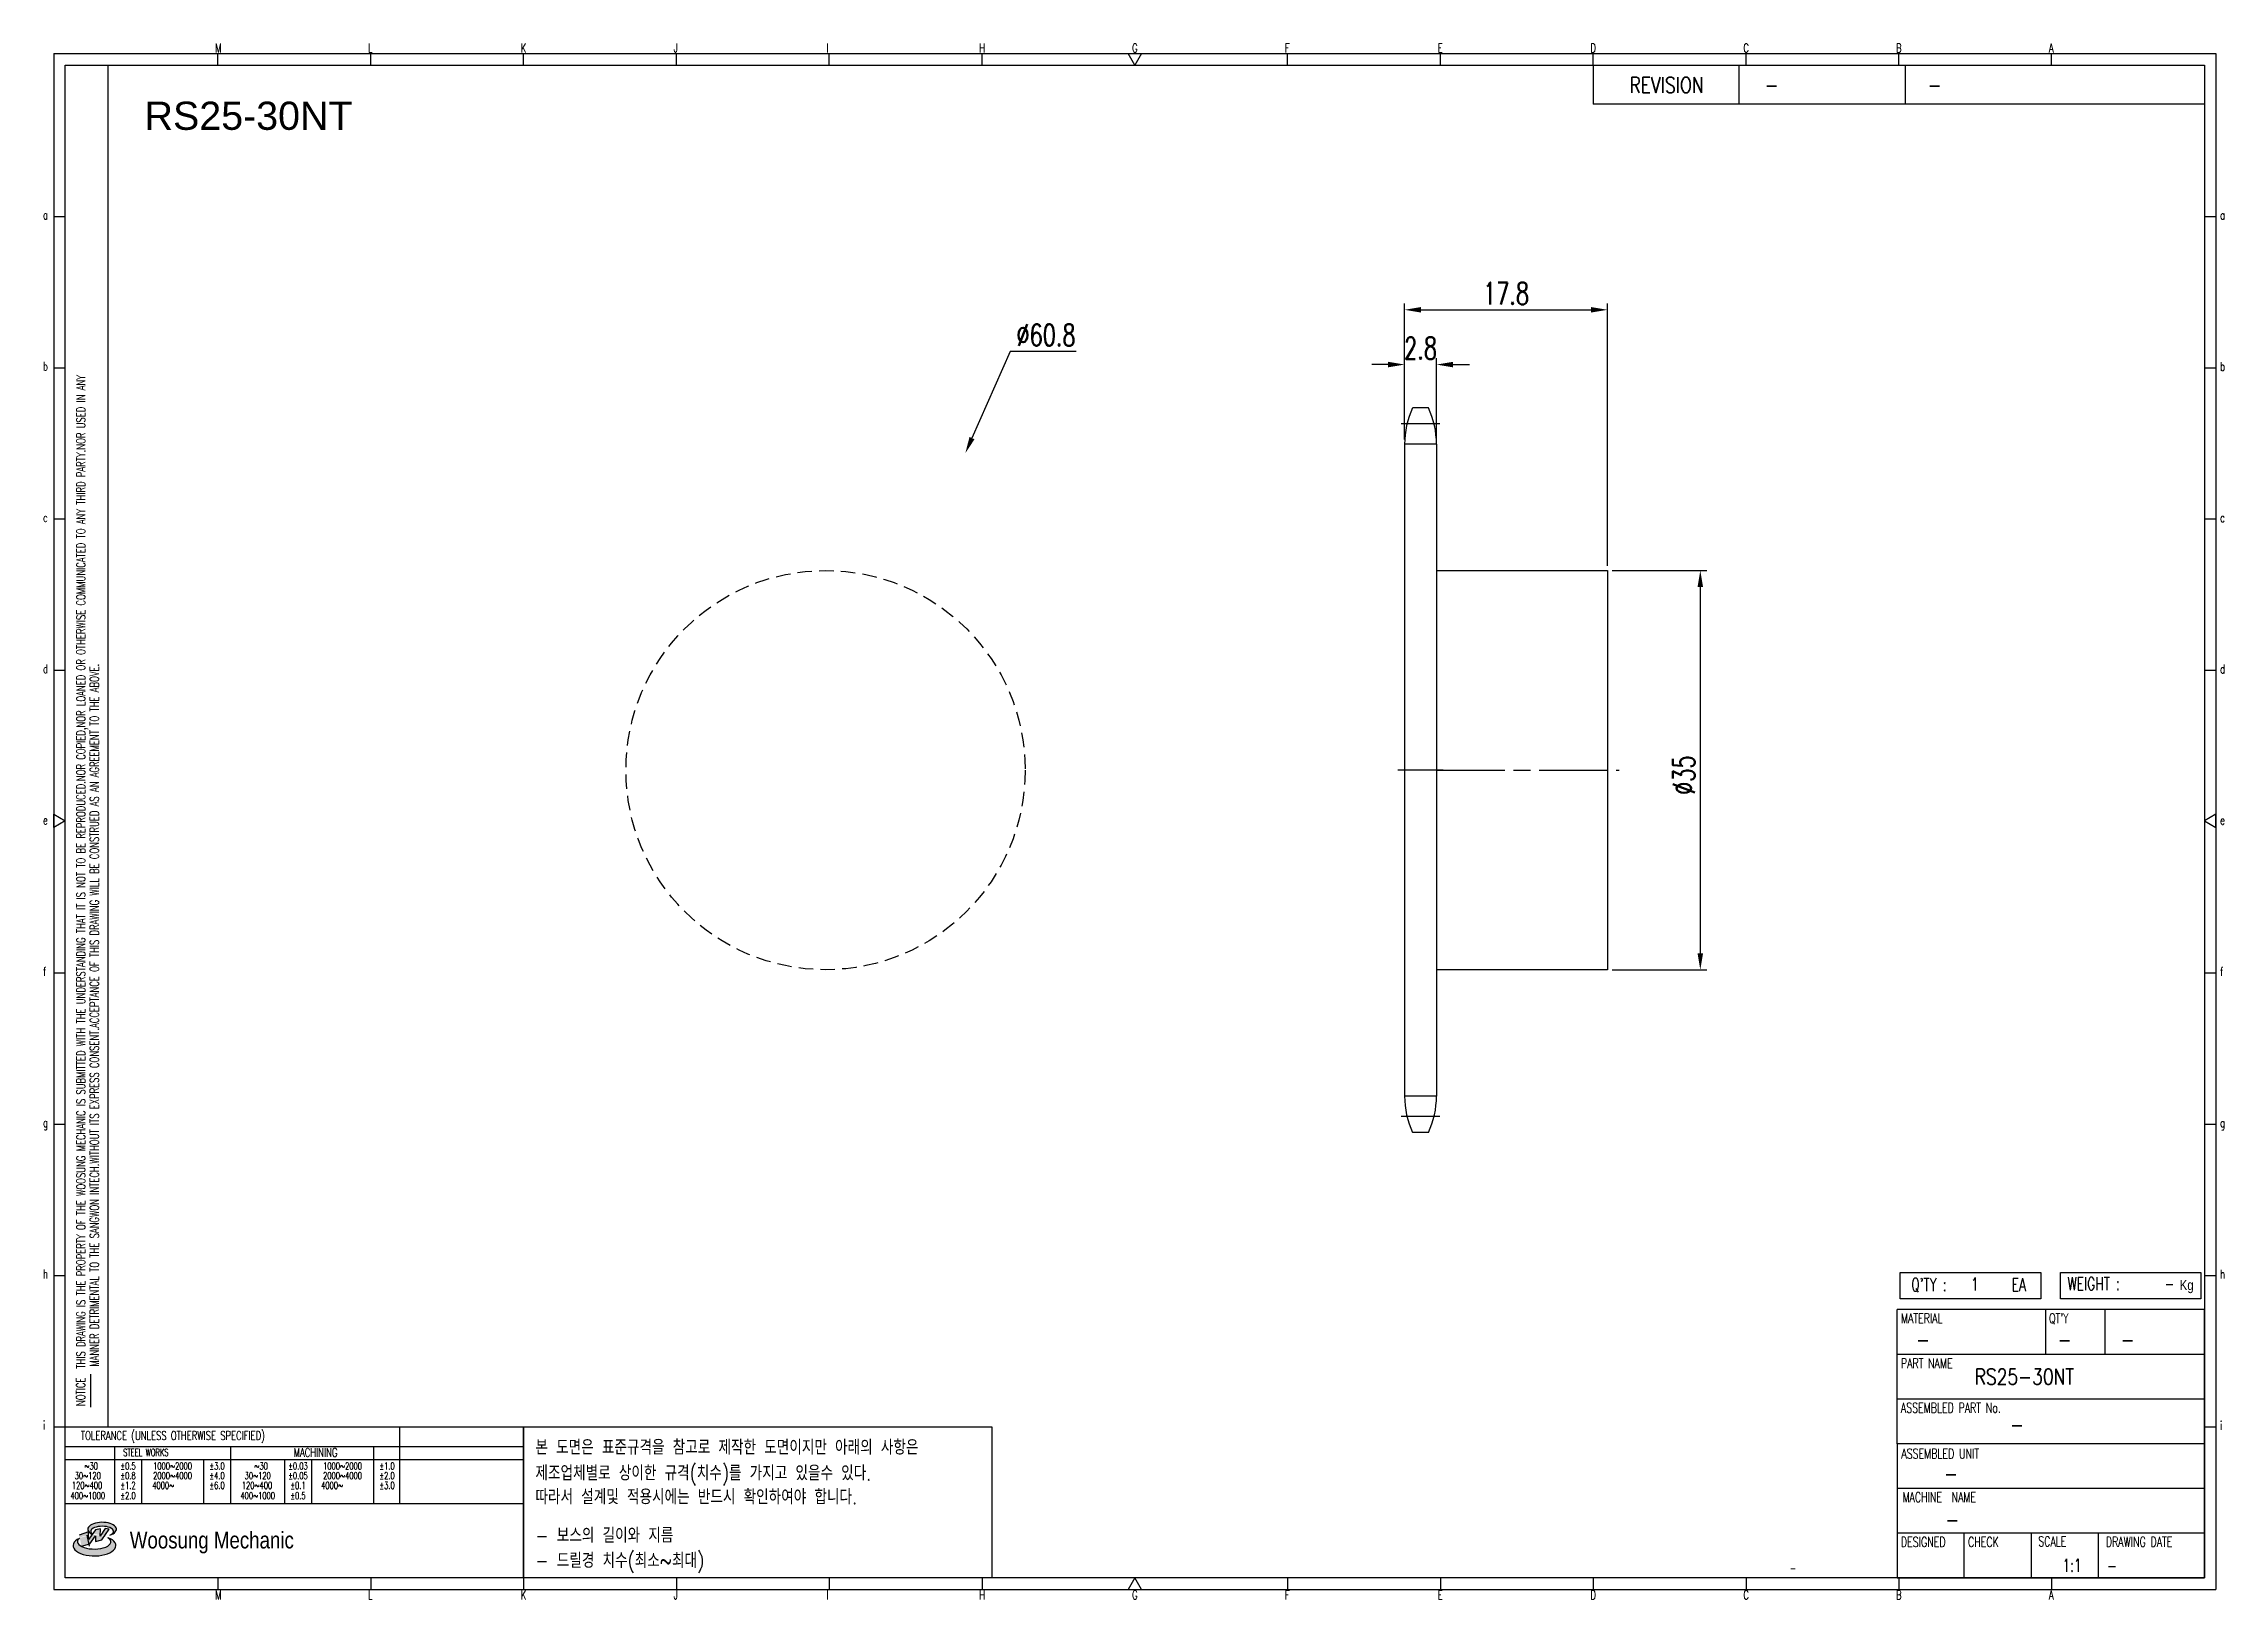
# Model space of a CAD drawing. Header units: millimetres. Extents: x -68179 to -67988, y 1419 to 1555.
import ezdxf
from ezdxf.enums import TextEntityAlignment as Align

# ---------------------------------------------------------------- set-up
doc = ezdxf.new("R2010")
doc.units = ezdxf.units.MM
for name, pattern in [('AM_ISO02W050', [7.5, 6, -1.5]), ('AM_ISO02W050x2', [3.75, 3, -0.75]), ('AM_ISO08W050', [18, 12, -1.5, 3, -1.5]), ('AM_ISO08W050x2', [9, 6, -0.75, 1.5, -0.75]), ('HIDDEN', [9.525, 6.35, -3.175])]:
    doc.linetypes.add(name, pattern=pattern)
for name, color, linetype, lineweight in [('AM_3N', 6, 'AM_ISO02W050', 25), ('AM_7', 4, 'AM_ISO08W050', 25), ('AM_7N', 4, 'AM_ISO08W050', 25)]:
    doc.layers.add(name, color=color, linetype=linetype, lineweight=lineweight)
for name, color, linetype in [('S-DIM', 7, 'Continuous'), ('TITLE', 7, 'Continuous'), ('도면레이아웃', 7, 'Continuous')]:
    doc.layers.add(name, color=color, linetype=linetype)
doc.styles.add('HAN', font='ROMANS.shx', dxfattribs={"width": 0.7, "bigfont": 'whgtxt.shx'})
doc.styles.add('HKD_ST2', font='romans.shx', dxfattribs={"width": 0.7, "height": 4, "bigfont": '@extfont2.shx'})
doc.styles.add('HSG', font='SIMPLEX.shx', dxfattribs={"width": 0.7, "bigfont": 'HSG.shx'})
doc.styles.add('ROMANS', font='romans.shx', dxfattribs={"width": 0.7, "bigfont": 'whgtxt.shx'})
doc.styles.add('SLDTEXTSTYLE4', font='arial.ttf', dxfattribs={"width": 0.8})
doc.styles.get("Standard").update_dxf_attribs({"font": 'arial.ttf'})
doc.dimstyles.new('APP3', dxfattribs={"dimscale": 0.8, "dimtxt": 2.4, "dimasz": 1.8, "dimexe": 0.7, "dimexo": 0.5, "dimgap": 0.6, "dimtad": 1, "dimtoh": 1, "dimdec": 1, "dimrnd": 0.01, "dimzin": 9, "dimdsep": 46, "dimtxsty": 'HSG', "dimcen": 0, "dimclrd": 1, "dimclre": 1, "dimclrt": 256, "dimazin": 2, "dimtp": 1, "dimtm": 1, "dimtfac": 0.5, "dimtdec": 1, "dimtofl": 0, "dimtmove": 0, "dimatfit": 3, "dimfxl": 0, "dimtvp": 1, "dimtolj": 2, "dimlwd": -1, "dimlwe": -1, "dimarcsym": 0})

# ---------------------------------------------------------------- blocks, each defined once
blk = doc.blocks.new('8srhdf')
for p, q in [((-67231.71, 492.71), (-67216.71, 492.71)), ((-67216.71, 492.71), (-67216.71, 457.71)), ((-67216.71, 457.71), (-67231.71, 457.71))]:
    blk.add_line(p, q)
at = {"layer": 'AM_7N', "linetype": 'AM_ISO08W050x2'}
blk.add_line((-67231.71, 475.21), (-67215.68, 475.21), dxfattribs=at)
blk = doc.blocks.new('SUYWSHJH')
at = {"layer": '도면레이아웃'}
h = blk.add_hatch(color=10, dxfattribs=at)
h.paths.add_polyline_path([(1.544, 35.177), (1.554, 34.966), (1.779, 35.034), (2.054, 35.422), (1.908, 35.446), (1.728, 35.167), (1.741, 35.439), (1.547, 35.405), (1.292, 35.041), (1.295, 35.33), (0.943, 35.208), (1.03, 34.8), (1.336, 34.885)])
edge = h.paths.add_edge_path()
edge.add_ellipse((1.795, 35.421), major_axis=(-0.53, 0), ratio=0.487785, start_angle=122.36065, end_angle=403.39574)
edge.add_line((1.411, 35.244), (1.419, 35.261))
edge.add_ellipse((1.798, 35.344), major_axis=(-0.423, 0), ratio=0.444396, start_angle=131.58977, end_angle=386.19408, ccw=False)
edge = h.paths.add_edge_path()
edge.add_ellipse((1.512, 34.815), major_axis=(-0.793, 0), ratio=0.480113, start_angle=314.67633, end_angle=590.85213)
edge.add_ellipse((1.501, 34.958), major_axis=(-0.62, 0), ratio=0.43311, start_angle=331.7024, end_angle=574.42495, ccw=False)
for p, q in [((0, 90.118), (80.15, 90.118)), ((0, 90.118), (0, 33.191)), ((6.089, 89.693), (6.089, 90.118)), ((11.753, 89.693), (11.753, 90.118)), ((17.418, 89.693), (17.418, 90.118)), ((23.082, 89.693), (23.082, 90.118)), ((28.746, 89.693), (28.746, 90.118)), ((34.411, 89.693), (34.411, 90.118)), ((45.739, 89.693), (45.739, 90.118)), ((51.404, 89.693), (51.404, 90.118)), ((57.068, 89.693), (57.068, 90.118)), ((62.732, 89.693), (62.732, 90.118)), ((68.397, 89.693), (68.397, 90.118)), ((74.061, 89.693), (74.061, 90.118)), ((80.15, 90.118), (80.15, 33.191)), ((0, 84.085), (0.425, 84.085)), ((79.725, 84.085), (80.15, 84.085)), ((0, 78.478), (0.425, 78.478)), ((79.725, 78.478), (80.15, 78.478)), ((0, 72.87), (0.425, 72.87)), ((79.725, 72.87), (80.15, 72.87)), ((0, 67.262), (0.425, 67.262)), ((79.725, 67.262), (80.15, 67.262)), ((0, 56.047), (0.425, 56.047)), ((79.725, 56.047), (80.15, 56.047)), ((0, 50.439), (0.425, 50.439)), ((79.725, 50.439), (80.15, 50.439)), ((0, 44.832), (0.425, 44.832)), ((79.725, 44.832), (80.15, 44.832)), ((1.377, 39.947), (1.377, 41.174)), ((0, 39.224), (0.425, 39.224)), ((79.725, 39.224), (80.15, 39.224)), ((0, 33.191), (80.15, 33.191)), ((6.089, 33.616), (6.089, 33.191)), ((11.753, 33.616), (11.753, 33.191)), ((17.418, 33.616), (17.418, 33.191)), ((23.082, 33.616), (23.082, 33.191)), ((28.746, 33.616), (28.746, 33.191)), ((34.411, 33.616), (34.411, 33.191)), ((45.739, 33.616), (45.739, 33.191)), ((51.404, 33.616), (51.404, 33.191)), ((57.068, 33.616), (57.068, 33.191)), ((62.732, 33.616), (62.732, 33.191)), ((68.397, 33.616), (68.397, 33.191)), ((74.061, 33.616), (74.061, 33.191))]:
    blk.add_line(p, q)
at = {"color": 2}
for p, q in [((2.017, 39.224), (2.017, 89.693)), ((0.425, 39.224), (17.418, 39.224)), ((12.816, 39.224), (12.816, 36.382)), ((17.418, 33.616), (17.418, 39.224)), ((0.425, 38.487), (17.418, 38.487)), ((0.425, 38.012), (17.418, 38.012)), ((2.257, 38.487), (2.257, 36.382)), ((3.257, 38.012), (3.257, 36.382)), ((5.557, 38.012), (5.557, 36.382)), ((6.557, 38.5), (6.557, 36.382)), ((8.557, 38.012), (8.557, 36.382)), ((9.557, 38.026), (9.557, 36.382)), ((11.857, 38.487), (11.857, 36.382)), ((0.425, 36.382), (17.418, 36.382))]:
    blk.add_line(p, q, dxfattribs=at)
at = {"color": 6, "ltscale": 0.5}
for p, q in [((57.068, 89.693), (57.068, 88.246)), ((62.47, 89.693), (62.47, 88.246)), ((68.635, 89.693), (68.635, 88.246)), ((79.725, 88.246), (57.068, 88.246)), ((68.336, 38.59), (68.336, 43.563)), ((79.725, 43.563), (68.336, 43.563)), ((73.827, 43.563), (73.827, 41.905)), ((76.037, 43.563), (76.037, 41.905)), ((79.725, 38.59), (79.725, 43.563)), ((79.725, 41.905), (68.336, 41.905)), ((79.725, 40.248), (68.336, 40.248)), ((68.336, 38.59), (68.336, 33.616)), ((79.725, 38.59), (68.336, 38.59)), ((79.725, 33.616), (79.725, 38.59)), ((79.725, 36.932), (68.336, 36.932)), ((79.725, 35.274), (68.336, 35.274)), ((70.822, 33.616), (70.822, 35.274)), ((73.309, 33.616), (73.309, 35.274)), ((75.796, 33.616), (75.796, 35.274)), ((68.336, 33.616), (79.725, 33.616))]:
    blk.add_line(p, q, dxfattribs=at)
for points in [[(40.075, 89.693), (39.83, 90.118), (40.32, 90.118)], [(0.425, 89.693), (79.725, 89.693), (79.725, 33.616), (0.425, 33.616)], [(0.425, 61.679), (0, 61.433), (0, 61.924)], [(79.725, 61.679), (80.15, 61.433), (80.15, 61.924)], [(40.075, 33.616), (39.83, 33.191), (40.32, 33.191)]]:
    blk.add_lwpolyline(points, close=True)
at = {"layer": 'TITLE', "color": 20}
for p, q in [((68.449, 43.961), (68.449, 44.936)), ((68.449, 44.936), (73.654, 44.936)), ((73.654, 44.936), (73.654, 43.961)), ((74.39, 43.961), (74.39, 44.936)), ((74.39, 44.936), (79.595, 44.936)), ((79.595, 44.936), (79.595, 43.961)), ((73.654, 43.961), (68.449, 43.961)), ((79.595, 43.961), (74.39, 43.961))]:
    blk.add_line(p, q, dxfattribs=at)
at = {"layer": '도면레이아웃'}
for p, q in [((1.295, 35.33), (0.943, 35.208)), ((1.03, 34.8), (1.336, 34.885)), ((1.224, 35.208), (1.311, 34.8)), ((1.224, 35.208), (1.224, 35.208)), ((1.547, 35.405), (1.292, 35.041)), ((1.292, 35.041), (1.295, 35.33)), ((1.336, 34.885), (1.544, 35.177)), ((1.419, 35.261), (1.411, 35.244)), ((1.544, 35.177), (1.554, 34.966)), ((1.741, 35.439), (1.547, 35.405)), ((1.554, 34.966), (1.779, 35.034)), ((1.908, 35.446), (1.728, 35.167)), ((1.728, 35.167), (1.741, 35.439)), ((1.779, 35.034), (2.054, 35.422)), ((2.054, 35.422), (1.908, 35.446))]:
    blk.add_line(p, q, dxfattribs=at)
for centre, major_axis, ratio, start_param, end_param in [((1.795, 35.421), (-0.53, 0), 0.487785, 2.135596, 7.040584), ((1.512, 34.815), (-0.793, 0), 0.480113, 5.492138, 10.312315), ((1.501, 34.958), (-0.62, 0), 0.43311, 5.789299, 10.025607), ((1.798, 35.344), (-0.423, 0), 0.444396, 2.296675, 6.740358)]:
    blk.add_ellipse(centre, major_axis=major_axis, ratio=ratio, start_param=start_param, end_param=end_param, dxfattribs=at)
at = {"color": 4, "style": 'HKD_ST2', "width": 0.7}
for s, p in [('M', (5.988, 90.164)), ('L', (11.652, 90.164)), ('K', (17.316, 90.164)), ('J', (22.981, 90.164)), ('I', (28.645, 90.164)), ('H', (34.309, 90.164)), ('G', (39.974, 90.164)), ('F', (45.638, 90.164)), ('E', (51.302, 90.164)), ('D', (56.967, 90.164)), ('C', (62.631, 90.164)), ('B', (68.295, 90.164)), ('A', (73.96, 90.164)), ('a', (-0.395, 83.976)), ('a', (80.305, 83.97)), ('b', (-0.395, 78.368)), ('b', (80.305, 78.362)), ('c', (-0.395, 72.76)), ('c', (80.305, 72.754)), ('d', (-0.395, 67.153)), ('d', (80.305, 67.147)), ('e', (-0.395, 61.545)), ('e', (80.305, 61.539)), ('f', (-0.395, 55.937)), ('f', (80.305, 55.931)), ('g', (-0.395, 50.33)), ('g', (80.305, 50.324)), ('h', (-0.395, 44.722)), ('h', (80.305, 44.716)), ('i', (-0.395, 39.114)), ('i', (80.305, 39.108)), ('M', (5.988, 32.824)), ('L', (11.652, 32.824)), ('K', (17.316, 32.824)), ('J', (22.981, 32.824)), ('I', (28.645, 32.824)), ('H', (34.309, 32.824)), ('G', (39.974, 32.824)), ('F', (45.638, 32.824)), ('E', (51.302, 32.824)), ('D', (56.967, 32.824)), ('C', (62.631, 32.824)), ('B', (68.295, 32.824)), ('A', (73.96, 32.824))]:
    blk.add_text(s, height=0.326, dxfattribs=at).set_placement(p)
for s, height, style, width, p in [('REVISION', 0.5806, 'HAN', 0.8, (58.415, 88.664)), ('-', 0.581, 'HAN', 0.8, (63.426, 88.664)), ('-', 0.581, 'HAN', 0.8, (69.468, 88.664)), ("Q'TY : ", 0.4746, 'HKD_ST2', 0.7, (68.857, 44.253)), ('1', 0.475, 'HKD_ST2', 0.7, (71.071, 44.275)), ('EA', 0.4746, 'HKD_ST2', 0.7, (72.578, 44.253)), ('WEIGHT : ', 0.4746, 'HKD_ST2', 0.7, (74.65, 44.286)), ('-', 0.581, 'HAN', 0.8, (69.029, 42.157)), ('-', 0.581, 'HAN', 0.8, (74.289, 42.157)), ('-', 0.581, 'HAN', 0.8, (76.623, 42.157)), ('-', 0.581, 'HAN', 0.8, (72.515, 39.013)), ('-', 0.581, 'HAN', 0.8, (70.067, 37.189)), ('-', 0.581, 'HAN', 0.8, (70.126, 35.48)), ('1:1', 0.4746, 'HKD_ST2', 0.7, (74.458, 33.848)), ('-', 0.475, 'HKD_ST2', 0.7, (76.112, 33.837))]:
    blk.add_text(s, height=height, dxfattribs=dict(style=style, width=width)).set_placement(p)
at = {"color": 2, "style": 'HKD_ST2', "width": 0.7}
for s, p in [(' THIS DRAWING IS THE PROPERTY OF THE WOOSUNG MECHANIC IS SUBMITTED WITH THE UNDERSTANDING THAT IT IS NOT TO BE REPRODUCED.NOR COPIED,NOR LOANED OR OTHERWISE COMMUNICATED TO ANY THIRD PARTY.NOR USED IN ANY', (1.173, 41.217)), ('MANNER DETRIMENTAL TO THE SANGWON INTECH.WITHOUT ITS EXPRESS CONSENT.ACCEPTANCE OF THIS DRAWING WILL BE CONSTRUED AS AN AGREEMENT TO THE ABOVE.', (1.672, 41.447))]:
    blk.add_text(s, height=0.326266, rotation=90, dxfattribs=at).set_placement(p)
at = {"style": 'HKD_ST2', "width": 0.7}
blk.add_text('-', height=0.475, dxfattribs=at).set_placement((78.613, 44.286), align=Align.RIGHT)
at = {"color": 4, "style": 'HKD_ST2', "width": 0.7}
for s, height, p in [('MATERIAL', 0.3651, (68.474, 43.425)), ("QT'Y", 0.3651, (73.965, 43.425)), ('PART NAME', 0.3651, (68.474, 41.756)), ('ASSEMBLED PART No.', 0.36511, (68.474, 40.109)), ('ASSEMBLED UNIT', 0.36511, (68.49, 38.408)), ('MACHINE  NAME', 0.36511, (68.532, 36.794)), ('DESIGNED', 0.3651, (68.474, 35.136)), ('CHECK', 0.3651, (70.961, 35.136)), ('SCALE', 0.3651, (73.566, 35.153)), ('DRAWING DATE', 0.36511, (76.071, 35.141))]:
    blk.add_text(s, height=height, dxfattribs=at).set_placement(p, align=Align.TOP_LEFT)
at = {"style": 'HKD_ST2', "width": 0.7}
blk.add_text('NOTICE', height=0.3263, rotation=90, dxfattribs=at).set_placement((1.163, 39.988))
for s, height, style, width, p in [('TOLERANCE (UNLESS OTHERWISE SPECIFIED)', 0.32627, 'HKD_ST2', 0.7, (4.417, 38.896)), ('-', 0.326, 'ROMANS', 0.65, (64.469, 33.975))]:
    blk.add_text(s, height=height, dxfattribs=dict(style=style, width=width)).set_placement(p, align=Align.MIDDLE_CENTER)
at = {"color": 4, "style": 'HKD_ST2', "width": 0.7}
for s, height, p in [('STEEL WORKS', 0.26101, (3.416, 38.268)), ('MACHINING', 0.3263, (9.707, 38.27)), ('%%P0.5', 0.261, (2.757, 37.762)), ('%%P0.8', 0.261, (2.757, 37.411)), ('%%P3.0', 0.261, (6.057, 37.762)), ('%%P4.0', 0.261, (6.057, 37.411)), ('%%P0.03', 0.261, (9.057, 37.762)), ('%%P0.05', 0.261, (9.057, 37.411)), ('%%P1.0', 0.261, (12.357, 37.762)), ('%%P2.0', 0.261, (12.357, 37.411)), ('%%P1.2', 0.261, (2.757, 37.045)), ('%%P2.0', 0.261, (2.757, 36.67)), ('%%P6.0', 0.261, (6.057, 37.045)), ('%%P0.1', 0.261, (9.057, 37.045)), ('%%P0.5', 0.261, (9.057, 36.67)), ('%%P3.0', 0.261, (12.357, 37.045))]:
    blk.add_text(s, height=height, dxfattribs=at).set_placement(p, align=Align.MIDDLE)
for s, height, p in [('30%%126120', 0.261, (1.263, 37.411)), ('%%12630', 0.261, (1.389, 37.762)), ('2000%%1264000', 0.26101, (4.407, 37.411)), ('1000%%1262000', 0.26101, (4.407, 37.762)), ('30%%126120', 0.261, (7.563, 37.411)), ('%%12630', 0.261, (7.689, 37.762)), ('2000%%1264000', 0.26101, (10.707, 37.411)), ('1000%%1262000', 0.26101, (10.707, 37.762)), ('400%%1261000', 0.26101, (1.263, 36.67)), ('120%%126400', 0.26101, (1.237, 37.045)), ('4000%%126', 0.261, (4.061, 37.045)), ('400%%1261000', 0.26101, (7.563, 36.67)), ('120%%126400', 0.26101, (7.537, 37.045)), ('4000%%126', 0.261, (10.321, 37.045))]:
    blk.add_text(s, height=height, dxfattribs=at).set_placement(p, align=Align.MIDDLE_CENTER)
at = {"color": 1, "style": 'SLDTEXTSTYLE4', "width": 0.8}
blk.add_text('Woosung Mechanic', height=0.61957, dxfattribs=at).set_placement((2.822, 34.711))
at = {"layer": 'TITLE', "width": 0.8}
blk.add_text('Kg', height=0.3789, dxfattribs=at).set_placement((78.807, 44.286))
blk = doc.blocks.new('*D21')
at = {"layer": 'Defpoints', "color": 0, "transparency": 16777216}
for p in [(-68056.91, 1527.11), (-68059.71, 1520.13), (-68056.91, 1520.13)]:
    blk.add_point(p, dxfattribs=at)
at = {"layer": 'S-DIM', "color": 1, "transparency": 16777216}
for p, q in [((-68061.15, 1527.11), (-68062.59, 1527.11)), ((-68059.71, 1520.53), (-68059.71, 1527.67)), ((-68056.91, 1520.53), (-68056.91, 1527.67)), ((-68055.47, 1527.11), (-68054.03, 1527.11))]:
    blk.add_line(p, q, dxfattribs=at)
for points in [[(-68061.15, 1527.35), (-68061.15, 1526.87), (-68059.71, 1527.11)], [(-68055.47, 1527.35), (-68055.47, 1526.87), (-68056.91, 1527.11)]]:
    blk.add_solid(points, dxfattribs=at)
at = {"layer": 'S-DIM', "transparency": 16777216, "insert": (-68058.31, 1528.55), "char_height": 1.92, "attachment_point": 5, "style": 'HSG'}
blk.add_mtext('\\A2;2.8', dxfattribs=at)
blk = doc.blocks.new('*D22')
at = {"layer": 'Defpoints', "color": 0, "transparency": 16777216}
for p in [(-68041.91, 1531.91), (-68059.71, 1520.13), (-68041.91, 1509.05)]:
    blk.add_point(p, dxfattribs=at)
at = {"layer": 'S-DIM', "color": 1, "transparency": 16777216}
for p, q in [((-68059.71, 1520.53), (-68059.71, 1532.47)), ((-68058.27, 1531.91), (-68043.35, 1531.91)), ((-68041.91, 1509.45), (-68041.91, 1532.47))]:
    blk.add_line(p, q, dxfattribs=at)
for points in [[(-68058.27, 1532.15), (-68058.27, 1531.67), (-68059.71, 1531.91)], [(-68043.35, 1532.15), (-68043.35, 1531.67), (-68041.91, 1531.91)]]:
    blk.add_solid(points, dxfattribs=at)
at = {"layer": 'S-DIM', "transparency": 16777216, "insert": (-68050.81, 1533.35), "char_height": 1.92, "attachment_point": 5, "style": 'HSG'}
blk.add_mtext('\\A2;17.8', dxfattribs=at)
blk = doc.blocks.new('*D23')
at = {"layer": 'Defpoints', "color": 0, "transparency": 16777216}
for p in [(-68041.91, 1509.05), (-68041.91, 1474.05), (-68033.78, 1474.05)]:
    blk.add_point(p, dxfattribs=at)
at = {"layer": 'S-DIM', "color": 1, "transparency": 16777216}
for p, q in [((-68041.51, 1509.05), (-68033.22, 1509.05)), ((-68033.78, 1507.61), (-68033.78, 1475.49)), ((-68041.51, 1474.05), (-68033.22, 1474.05))]:
    blk.add_line(p, q, dxfattribs=at)
for points in [[(-68034.02, 1507.61), (-68033.54, 1507.61), (-68033.78, 1509.05)], [(-68034.02, 1475.49), (-68033.54, 1475.49), (-68033.78, 1474.05)]]:
    blk.add_solid(points, dxfattribs=at)
at = {"layer": 'S-DIM', "transparency": 16777216, "insert": (-68035.22, 1491.11), "char_height": 1.92, "attachment_point": 5, "rotation": 90, "style": 'HSG'}
blk.add_mtext('\\A2;%%c35', dxfattribs=at)
blk = doc.blocks.new('*D24')
at = {"layer": 'Defpoints', "color": 0, "transparency": 16777216}
for p in [(-68098.22, 1519.34), (-68122.74, 1463.76)]:
    blk.add_point(p, dxfattribs=at)
at = {"layer": 'S-DIM', "color": 1, "transparency": 16777216}
for p, q in [((-68094.29, 1528.26), (-68097.64, 1520.66)), ((-68088.5, 1528.26), (-68094.29, 1528.26))]:
    blk.add_line(p, q, dxfattribs=at)
blk.add_solid([(-68097.86, 1520.76), (-68097.42, 1520.56), (-68098.22, 1519.34)], dxfattribs=at)
at = {"layer": 'S-DIM', "transparency": 16777216, "insert": (-68091.15, 1529.7), "char_height": 1.92, "attachment_point": 5, "style": 'HSG'}
blk.add_mtext('\\A2;∅60.8', dxfattribs=at)

msp = doc.modelspace()

# ---------------------------------------------------------------- linework, layer by layer
for p, q in [((-68057.61, 1523.33), (-68059, 1523.33)), ((-68059.71, 1520.13), (-68059.71, 1462.97)), ((-68056.91, 1520.13), (-68056.91, 1462.97)), ((-68057.61, 1459.77), (-68059, 1459.77))]:
    msp.add_line(p, q)
at = {"color": 4}
msp.add_lwpolyline([(-68136.95, 1433.98), (-68095.89, 1433.98), (-68095.89, 1420.72), (-68136.95, 1420.72)], close=True, dxfattribs=at)
at = {"color": 2, "linetype": 'HIDDEN', "ltscale": 0.2}
msp.add_circle((-68110.48, 1491.55), 17.5, dxfattribs=at)
for centre, start, end in [((-68052.11, 1520.13), 155.0989, 180), ((-68064.51, 1520.13), 0, 24.9011), ((-68052.11, 1462.97), 180, 204.9011), ((-68064.51, 1462.97), 335.0989, 0)]:
    msp.add_arc(centre, 7.6, start, end)
at = {"layer": 'AM_3N', "linetype": 'AM_ISO02W050x2'}
for p, q in [((-68056.91, 1520.13), (-68059.71, 1520.13)), ((-68056.91, 1462.97), (-68059.71, 1462.97))]:
    msp.add_line(p, q, dxfattribs=at)
at = {"layer": 'AM_7', "linetype": 'AM_ISO08W050x2'}
for p, q in [((-68056.63, 1521.92), (-68060.02, 1521.92)), ((-68056.33, 1491.55), (-68060.29, 1491.55)), ((-68056.63, 1461.18), (-68060.02, 1461.18))]:
    msp.add_line(p, q, dxfattribs=at)

# ---------------------------------------------------------------- block references
at = {"xscale": 2.3654592, "yscale": 2.3654592, "zscale": 2.3654592}
msp.add_blockref('SUYWSHJH', (-68178.16, 1341.2), dxfattribs=at)
msp.add_blockref('8srhdf', (-825.2, 1016.34))

# ---------------------------------------------------------------- texts
at = {"color": 2}
msp.add_text('RS25-30NT', height=2.472, dxfattribs=at).set_placement((-68170.19, 1547.69))
at = {"style": 'HAN', "width": 0.8}
msp.add_text('RS25-30NT', height=1.373, dxfattribs=at).set_placement((-68009.72, 1437.68))
at = {"color": 4, "style": 'HAN', "width": 0.8}
for s, p in [('본 도면은 표준규격을 참고로 제작한 도면이지만 아래의 사항은', (-68135.92, 1431.53)), ('제조업체별로 상이한 규격(치수)를 가지고 있을수 있다.', (-68135.92, 1429.27)), ('따라서 설계및 적용시에는 반드시 확인하여야 합니다.', (-68135.92, 1427.18)), ('- 보스의 길이와 지름', (-68135.92, 1423.81)), ('- 드릴경 치수(최소~최대)', (-68135.92, 1421.6))]:
    msp.add_text(s, height=1.2995, dxfattribs=at).set_placement(p)

# ---------------------------------------------------------------- dimensions: what is measured, and where the dimension line sits
at = {"layer": 'S-DIM'}
dim = msp.add_linear_dim(base=(-68041.91, 1531.91), p1=(-68059.71, 1520.13), p2=(-68041.91, 1509.05), dimstyle='APP3', dxfattribs=at)
dim.commit()
dim.dimension.update_dxf_attribs({"geometry": '*D22', "text_midpoint": (-68050.81, 1533.35)})
dim = msp.add_diameter_dim_2p(p1=(-68122.74, 1463.76), p2=(-68098.22, 1519.34), dimstyle='APP3', dxfattribs=at)
dim.commit()
dim.dimension.update_dxf_attribs({"geometry": '*D24', "text_midpoint": (-68091.15, 1528.26), "dimtype": 163})
dim = msp.add_linear_dim(base=(-68056.91, 1527.11), p1=(-68059.71, 1520.13), p2=(-68056.91, 1520.13), dimstyle='APP3', dxfattribs=at)
dim.commit()
dim.dimension.update_dxf_attribs({"geometry": '*D21', "text_midpoint": (-68058.31, 1527.11), "dimtype": 160})
dim = msp.add_linear_dim(base=(-68033.78, 1474.05), p1=(-68041.91, 1509.05), p2=(-68041.91, 1474.05), angle=90, text='%%c<>', dimstyle='APP3', dxfattribs=at)
dim.commit()
dim.dimension.update_dxf_attribs({"geometry": '*D23', "text_midpoint": (-68033.78, 1491.11), "dimtype": 160})

doc.saveas('drawing.dxf')
